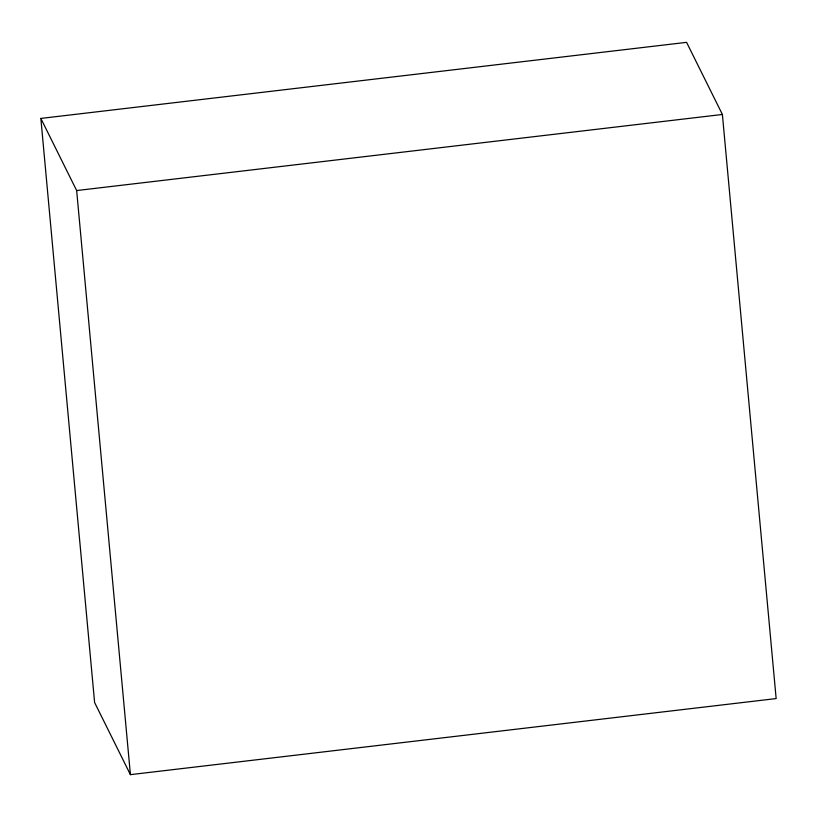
<?xml version="1.0" encoding="UTF-8"?>
<svg xmlns="http://www.w3.org/2000/svg" width="817" height="817" viewBox="0 0 817 817"><rect width="100%" height="100%" fill="white"/><g stroke="black" fill="none" stroke-linecap="round" stroke-linejoin="round"><path stroke-width="1.23" d="M40.85 118.424L686.586 42.351L722.391 114.472L776.15 698.576L130.414 774.649L94.609 702.528L40.85 118.424L76.655 190.555L130.414 774.649M76.655 190.555L722.391 114.472"/></g></svg>
